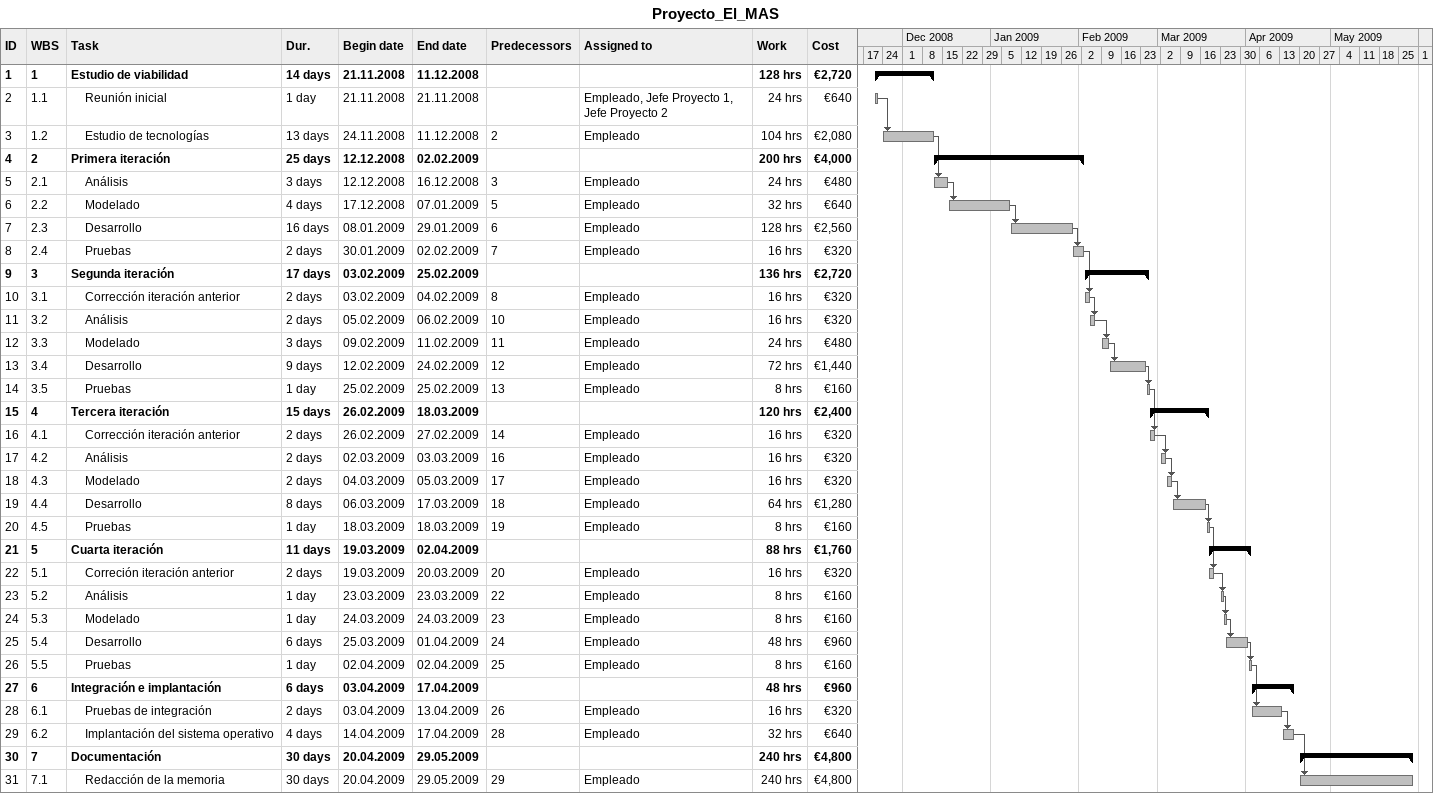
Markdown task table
Proyecto_El_MAS

| ID | WBS | Task | Duration | Start | Finish | Predecessors | Resources | Work (h) | Cost (€) |
|---|---|---|---|---|---|---|---|---|---|
| 1 | 1 | **Estudio de viabilidad** | 14d | 2008-11-21 | 2008-12-11 |  |  | 128 | 2720 |
| 2 | 1.1 | Reunión inicial | 1d | 2008-11-21 | 2008-11-21 |  | Empleado, Jefe Proyecto 1, Jefe Proyecto 2 | 24 | 640 |
| 3 | 1.2 | Estudio de tecnologías | 13d | 2008-11-24 | 2008-12-11 | 2 | Empleado | 104 | 2080 |
| 4 | 2 | **Primera iteración** | 25d | 2008-12-12 | 2009-02-02 |  |  | 200 | 4000 |
| 5 | 2.1 | Análisis | 3d | 2008-12-12 | 2008-12-16 | 3 | Empleado | 24 | 480 |
| 6 | 2.2 | Modelado | 4d | 2008-12-17 | 2009-01-07 | 5 | Empleado | 32 | 640 |
| 7 | 2.3 | Desarrollo | 16d | 2009-01-08 | 2009-01-29 | 6 | Empleado | 128 | 2560 |
| 8 | 2.4 | Pruebas | 2d | 2009-01-30 | 2009-02-02 | 7 | Empleado | 16 | 320 |
| 9 | 3 | **Segunda iteración** | 17d | 2009-02-03 | 2009-02-25 |  |  | 136 | 2720 |
| 10 | 3.1 | Corrección iteración anterior | 2d | 2009-02-03 | 2009-02-04 | 8 | Empleado | 16 | 320 |
| 11 | 3.2 | Análisis | 2d | 2009-02-05 | 2009-02-06 | 10 | Empleado | 16 | 320 |
| 12 | 3.3 | Modelado | 3d | 2009-02-09 | 2009-02-11 | 11 | Empleado | 24 | 480 |
| 13 | 3.4 | Desarrollo | 9d | 2009-02-12 | 2009-02-24 | 12 | Empleado | 72 | 1440 |
| 14 | 3.5 | Pruebas | 1d | 2009-02-25 | 2009-02-25 | 13 | Empleado | 8 | 160 |
| 15 | 4 | **Tercera iteración** | 15d | 2009-02-26 | 2009-03-18 |  |  | 120 | 2400 |
| 16 | 4.1 | Corrección iteración anterior | 2d | 2009-02-26 | 2009-02-27 | 14 | Empleado | 16 | 320 |
| 17 | 4.2 | Análisis | 2d | 2009-03-02 | 2009-03-03 | 16 | Empleado | 16 | 320 |
| 18 | 4.3 | Modelado | 2d | 2009-03-04 | 2009-03-05 | 17 | Empleado | 16 | 320 |
| 19 | 4.4 | Desarrollo | 8d | 2009-03-06 | 2009-03-17 | 18 | Empleado | 64 | 1280 |
| 20 | 4.5 | Pruebas | 1d | 2009-03-18 | 2009-03-18 | 19 | Empleado | 8 | 160 |
| 21 | 5 | **Cuarta iteración** | 11d | 2009-03-19 | 2009-04-02 |  |  | 88 | 1760 |
| 22 | 5.1 | Correción iteración anterior | 2d | 2009-03-19 | 2009-03-20 | 20 | Empleado | 16 | 320 |
| 23 | 5.2 | Análisis | 1d | 2009-03-23 | 2009-03-23 | 22 | Empleado | 8 | 160 |
| 24 | 5.3 | Modelado | 1d | 2009-03-24 | 2009-03-24 | 23 | Empleado | 8 | 160 |
| 25 | 5.4 | Desarrollo | 6d | 2009-03-25 | 2009-04-01 | 24 | Empleado | 48 | 960 |
| 26 | 5.5 | Pruebas | 1d | 2009-04-02 | 2009-04-02 | 25 | Empleado | 8 | 160 |
| 27 | 6 | **Integración e implantación** | 6d | 2009-04-03 | 2009-04-17 |  |  | 48 | 960 |
| 28 | 6.1 | Pruebas de integración | 2d | 2009-04-03 | 2009-04-13 | 26 | Empleado | 16 | 320 |
| 29 | 6.2 | Implantación del sistema operativo | 4d | 2009-04-14 | 2009-04-17 | 28 | Empleado | 32 | 640 |
| 30 | 7 | **Documentación** | 30d | 2009-04-20 | 2009-05-29 |  |  | 240 | 4800 |
| 31 | 7.1 | Redacción de la memoria | 30d | 2009-04-20 | 2009-05-29 | 29 | Empleado | 240 | 4800 |
